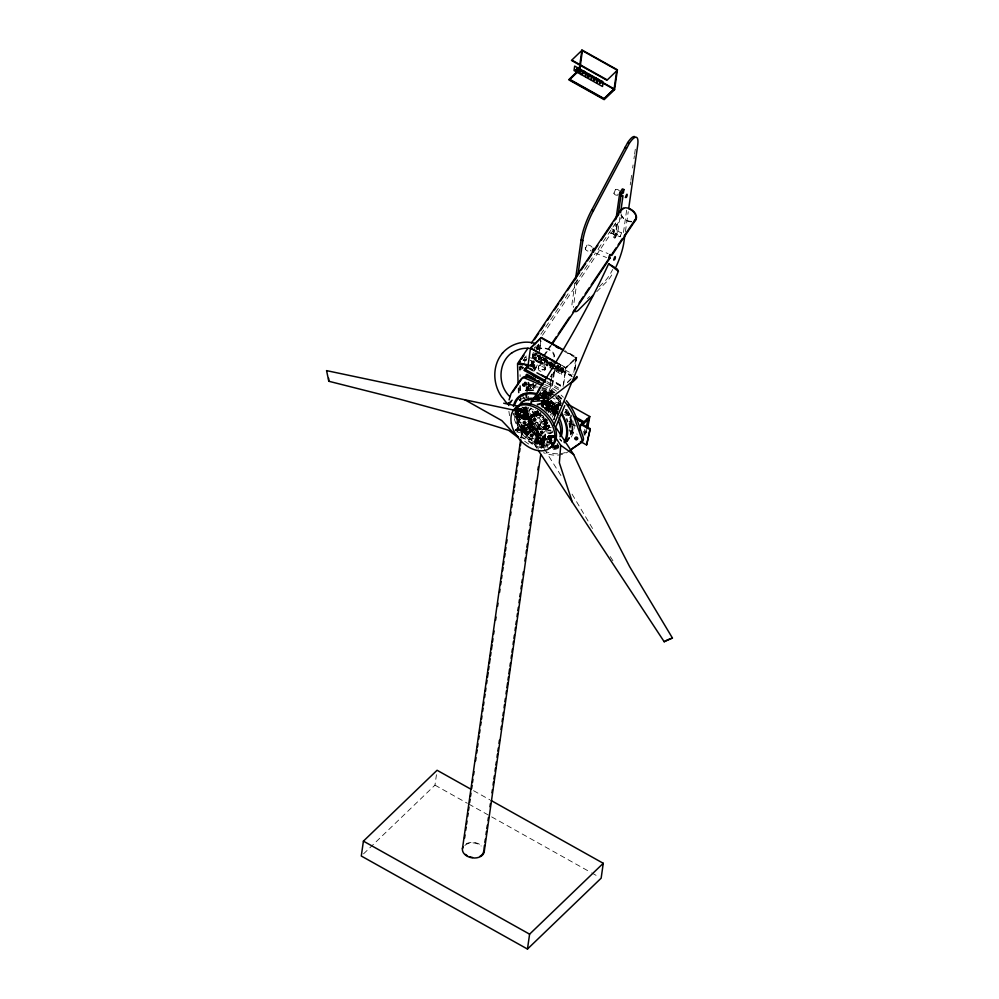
<?xml version="1.0" encoding="UTF-8"?>
<svg xmlns="http://www.w3.org/2000/svg" width="999" height="999" viewBox="0 0 999 999"><rect width="100%" height="100%" fill="white"/><g stroke="black" fill="none" stroke-linecap="round" stroke-linejoin="round"><path stroke-width="0.75" stroke-dasharray="5 3.75" d="M529.545 421.615L535.027 429.258L534.365 428.396L526.348 433.067L534.065 428.321C520.904 413.911 537.899 430.382 534.153 429.208C523.988 413.361 531.118 426.86 535.327 428.921M517.744 408.466L526.61 410.839L527.047 410.127L526.086 410.989L527.31 417.157L526.273 410.801M533.191 429.283L528.721 423.551L528.896 422.24L534.59 429.595L526.336 434.24L534.815 429.433L528.983 422.49L534.178 429.095M546.141 421.653L546.416 424.225L544.855 422.964L546.952 421.653L545.029 422.627M555.444 435.914C550.624 439.348 544.143 435.227 552.959 435.339M553.121 445.654L549.088 435.739L552.16 442.669M545.566 435.477L544.005 435.989L542.607 445.504L544.992 435.489L544.193 435.851L545.966 435.252M548.788 408.266C549.475 404.92 545.192 408.067 548.788 408.266C552.272 406.468 546.166 404.295 549.462 401.423M553.521 437.225L548.963 437.412L555.269 436.326L549.425 436.975L552.722 436.625M553.071 437.25C546.753 439.235 548.963 437.162 553.808 436.663M552.31 394.742L544.492 390.397L545.167 391.471L543.556 400.05M547.24 402.122L549.562 403.708L544.692 400.886L549.862 404.27L543.106 400.224L544.617 390.447M527.597 431.768L523.563 426.111L522.34 426.186L526.997 423.976M533.766 428.059L527.534 431.231L524.063 426.273L521.053 426.398L526.386 434.253L520.841 426.573L526.523 433.853L527.597 432.205L527.484 433.291L521.965 425.574M545.691 435.314L544.093 445.204L536.338 440.859L537.962 440.184L537.2 440.484L543.431 443.906L542.769 443.181M552.834 437.45L548.626 437.724L554.57 436.675M529.782 421.566L529.745 422.739M518.593 419.568L524.463 414.36L525.936 406.543L518.593 419.568L519.63 420.154L526.873 407.068M521.053 426.398L522.19 426.823L529.333 422.415L535.027 429.22M517.657 414.835L527.809 417.682L526.411 410.764L527.647 418.806L527.447 417.445L526.161 416.933L525.237 411.875L526.373 410.726L528.096 418.394L526.735 410.527L517.969 408.491M527.884 418.506C527.859 404.782 523.014 412.774 526.086 417.719C522.365 417.02 525.561 410.452 525.761 411.401C529.158 428.421 523.938 406.343 526.048 411.313C529.757 433.116 523.414 396.353 527.847 417.582M538.074 399.588L539.01 399.588M526.997 416.608L518.643 414.285L516.196 416.433L517.432 415.347L516.545 408.803L526.048 411.188C530.094 423.963 524.325 413.686 526.585 410.701M527.447 431.518C526.198 436.838 514.872 412.312 527.547 432.742M543.943 428.034L544.005 428.309M526.498 432.654L533.166 428.171L534.278 428.321L529.383 422.565L529.732 421.84L534.964 428.808M528.109 418.344L526.948 410.327L525.362 411.75L526.523 417.894L524.837 412.088L526.748 418.631L526.311 418.019M527.46 433.291L527.11 432.03M536.987 412.3C533.978 412.624 540.646 412.1 536.975 414.597M539.685 429.483L539.697 429.22A1.274 0.849 48.5 0 0 538.036 427.822A1.274 0.849 48.5 0 0 538.211 429.657M544.755 429.657C540.809 428.384 547.777 425.537 545.679 429.021L544.655 429.37M543.556 428.034L544.717 428.084L545.154 429.383M572.002 428.608L571.865 425.661M528.159 389.672L528.246 389.123M558.129 413.449L554.108 407.442L556.693 410.277M534.59 429.595L533.828 429.72L528.883 422.19M523.076 426.635L522.877 427.372L529.208 423.738L529.333 422.652L533.841 428.509M526.71 433.778L534.715 428.821M542.557 398.426L544.055 390.784L551.873 395.129M556.918 410.077L555.232 407.505L553.458 408.017L556.718 413.024L553.134 407.692L557.892 414.123M529.42 422.727L534.065 428.521L526.61 432.092M526.623 432.879L526.548 432.18M527.085 433.116C514.01 414.36 529.645 437.987 526.773 433.154M534.777 429.208C526.86 415.559 527.772 424.75 534.39 428.883M543.044 446.053L544.605 435.626L543.044 446.116L545.004 435.514L545.729 435.527L543.893 445.392L536.063 441.058L535.452 441.633L537.549 440.584M534.065 428.496C531.918 425.474 528.234 423.876 529.12 422.589M545.154 391.521L543.568 398.963M541.733 401.111C559.465 407.505 543.931 403.946 548.538 408.054C552.335 406.543 546.69 404.445 550.024 401.586M534.29 369.255L534.74 363.986M547.964 404.083C548.701 404.358 549.188 403.846 548.526 402.16M543.119 400.761C549.825 408.316 547.065 401.785 549.562 403.446M534.253 429.333L528.746 422.914M532.617 417.607L532.692 416.458M560.701 402.697L552.06 407.679L561.063 403.434M528.696 423.351L532.917 428.996L533.903 428.596M533.616 428.846L532.904 428.409L533.978 429.295M533.591 428.471L529.458 423.501M590.521 250.911L590.621 250.15M618.006 194.793L618.106 194.031M545.204 426.998L543.606 428.658L544.655 427.36M543.556 428.434L545.204 426.998M548.376 404.52L545.117 402.235L548.251 404.445M548.451 404.358L544.979 402.372M553.808 436.288L549.088 436.288L553.059 435.776M555.232 435.601C544.18 435.414 549.413 437.874 549.2 436.213M526.048 407.105L526.086 408.366L526.585 407.167M549.787 437.337L555.132 436.7M525.961 417.957L525.749 417.22L526.523 417.857M544.393 392.807L549.9 396.216M521.503 426.049L526.91 433.703L527.097 433.029M544.343 435.077L545.516 434.041L543.194 445.979L535.402 441.633L537.275 431.705L538.224 433.116M542.994 444.23L542.932 442.969L542.544 444.705L543.668 445.591L545.554 435.651M551.261 443.531L548.076 436.238L552.759 435.527M553.558 436.675L548.851 437.162L548.264 436.226M534.453 399.225L538.074 399.026L537.15 396.141M550.736 395.904L543.606 391.183L551.436 395.517M560.289 404.57L560.451 402.897M529.732 421.366L535.452 428.808M549.949 406.98L548.701 406.118L549.587 401.96M527.622 418.007L526.473 410.801L517.544 408.653M534.265 442.495L535.614 435.289L536.788 434.253L541.995 437.162L540.634 444.355L539.46 445.404L534.265 442.495L535.439 441.446L543.706 445.517M534.015 429.47L528.459 423.289M529.233 422.377L534.328 428.421M551.011 400.524L549.762 405.269L550.561 401.648M536.663 348.351L536.738 347.602M544.592 436.138C539.71 437.912 543.693 446.078 543.344 445.766M529.308 423.464L533.091 428.608M550.237 401.373C551.386 408.104 546.828 405.119 549.213 401.523M543.993 399.925C550.811 385.314 538.224 394.692 549.525 396.391M526.473 433.129L534.89 428.658M544.73 427.372L544.867 429.158M545.866 428.334L544.43 429.595L545.379 428.758M545.904 428.596L545.991 427.734M537.812 434.078L537.637 432.305L538.174 432.667M557.317 411.75L554.145 407.555L557.917 413.648M555.032 407.742L556.98 410.826M526.098 411.251L527.235 419.155L526.136 411.089L525.486 411.688L526.76 418.544L527.622 418.818L516.533 416.084L518.606 414.323M525.536 417.432C530.132 418.968 521.728 401.298 527.197 418.169M557.704 413.848L553.658 407.867L554.358 407.779M557.717 413.411L554.108 407.517M537.412 432.942L537.687 431.356A15.859 10.639 48.5 0 1 531.306 408.166M536.95 432.342L537 432.255M550.237 404.832L551.273 400.312M363.524 853.87L434.965 785.139L436.451 774.725M522.952 412.475L523.613 407.854M526.023 390.921L526.461 387.837M523.551 412.962L524.425 406.805M525.749 397.565L526.398 392.957L526.535 397.44M526.623 391.408L527.497 385.252M520.916 437.787L522.677 425.424M523.551 419.243L525.312 406.893M526.635 397.614L527.297 392.982M527.509 391.433L528.833 382.167M531.031 366.708L532.792 354.345M521.54 437.874L523.301 425.512M524.188 419.33L525.949 406.968M528.583 388.424L529.458 382.242M531.655 366.795L533.416 354.433A10.365 7.293 8.1 0 0 533.566 356.356M533.066 358.429L533.703 353.971L538.911 356.88L538.486 359.852M534.652 355.632L535.077 352.647M534.89 355.831L535.264 353.259L539.772 355.781L538.886 361.688M534.827 357.005L535.377 353.147L539.885 355.669L539.223 359.652L535.839 357.754M537.275 352.747L535.701 355.082L537.137 353.696M536.688 355.557L537.799 356.181M538.186 355.432L539.298 356.056M539.198 350.187L540.746 339.36M538.936 354.245L540.884 340.534M538.911 355.169L538.698 356.655L553.109 364.735M539.76 350.212L541.008 341.483M538.886 358.966L540.334 357.442L538.886 358.966L537.787 358.191M538.249 368.419L538.523 366.483M539.847 358.541L540.272 355.557L538.911 356.88M540.471 358.878L540.896 355.906L539.522 357.23L544.717 360.139L544.093 364.598M540.646 360.264L541.008 357.692M543.618 359.428C542.494 357.317 545.666 359.565 543.668 359.29M543.98 358.841L545.092 359.465L543.98 358.841L545.417 357.467M544.705 364.947L545.591 359.041L542.207 357.142M545.342 361.501L545.704 358.916L542.32 357.03M546.128 360.839L544.705 362.225M545.117 369.642A3.484 2.46 8.1 0 0 540.409 366.645A3.484 2.46 8.1 0 0 539.51 370.804A3.484 2.46 8.1 0 0 545.117 369.642L545.392 367.707M546.291 362.137L546.715 359.165M546.465 363.524L547.015 359.652M547.165 361.488L547.302 360.539M547.34 361.588L547.477 360.639M549.9 367.857L550.536 363.399L551.91 362.075L551.273 366.546M549.425 364.71L550.536 365.322M550.836 363.474L549.413 364.86M549.8 362.1L550.911 362.724L549.825 361.95M550.524 368.206L551.398 362.287M550.973 366.046L551.523 362.175M551.947 364.098L550.511 365.472M552.285 366.783L552.834 362.912M541.008 448.214L542.769 435.851M543.643 429.67L545.179 418.856M546.278 411.126L551.56 374.051M552.884 364.772L553.546 360.139M541.633 448.289L543.394 435.939M544.268 429.757L545.816 418.931M546.915 411.213L548.676 398.851M548.888 397.302L552.41 372.577M548.101 412.125L549.625 401.336M550.511 395.179L554.008 370.542A12.125 8.529 8.1 0 1 550.224 376.261M548.688 412.612L550.224 401.835M551.323 394.143L554.607 371.041M556.356 366.645L555.719 371.116L557.092 369.792L557.729 365.334M556.331 368.731L557.792 367.207L556.331 368.731L555.244 367.957M561.538 374.375L562.175 369.905L556.967 366.995L558.341 365.671L563.548 368.594L562.912 373.052L561.538 374.375L556.343 371.466L557.342 365.434L556.668 369.418M556.343 371.466L557.704 370.142L558.341 365.671M558.653 366.171L557.979 370.154L562.487 372.677L563.161 368.693L558.528 366.283M558.941 367.058L558.803 368.007L560.539 365.771L558.978 368.107L560.539 365.771M559.952 368.581C558.254 368.906 559.153 371.965 559.552 370.417M561.063 369.205L561.113 368.169L561.8 369.093L558.054 371.79L560.901 368.219M563.998 367.707L562.549 369.23L561.438 368.606L562.887 367.083L563.973 367.857L562.887 367.083M562.474 369.992L561.063 371.216L562.175 371.84M562.549 369.23L561.45 368.469M575.012 282.667L572.19 302.46A26.436 6.056 -68.4 0 0 571.878 306.73M563.586 370.617L562.15 371.99M577.172 280.294L573.913 303.147A26.436 6.056 -68.4 0 0 573.601 307.405M563.099 386.438L565.796 367.532L557.842 363.087M563.623 384.54L566.021 367.719L576.798 357.355L564.972 350.736M573.788 372.39L575.849 357.854L565.434 367.882M574.675 370.055L576.435 357.692L564.61 351.074M575.062 369.53L576.798 357.355M619.942 217.233L617.532 234.178L614.909 238.062L613.386 237.462L615.359 223.601M614.909 238.062L617.32 221.129M613.386 237.462L617.419 231.169L617.432 232.28L615.884 235.115L617.757 221.254M623.463 232.505L626.735 209.465M630.232 184.902L630.669 181.83M630.893 180.295L631.768 174.151M632.642 168.007L633.079 164.935M633.953 158.791L634.39 155.719M634.602 154.183L635.701 146.503M625.399 231.656L628.246 211.688M550.062 436.9L548.301 436.113L551.573 443.806M529.757 421.978L534.79 428.471M553.396 407.942L552.647 408.004L556.455 413.711M556.443 413.136C549.138 404.945 555.157 408.379 561.101 402.322M554.445 410.164L554.682 408.566L556.418 409.478M558.104 414.46L553.134 406.73L556.818 410.976L554.258 407.155M556.918 411.688L553.683 406.893L556.605 411.176M545.566 400.549C552.647 402.634 548.876 407.142 543.331 400.224M545.042 435.801L543.144 436.763L541.77 444.043L542.295 444.93L543.568 436.388L545.479 435.414L543.481 445.729M548.389 404.12L548.901 401.448M544.368 399.812L546.116 392.095L544.892 397.702M529.083 423.751L532.692 428.671M538.561 432.355C536.95 445.979 534.34 443.256 537.912 431.143L538.224 431.056M554.358 436.875L548.139 437.35L554.795 436.488M548.326 437.537L553.721 436.675M542.944 398.089L544.293 390.584L552.097 394.942M543.169 398.901L544.33 390.597M537.699 413.074C531.443 413.087 540.696 417.107 536.975 412.612M545.479 392.058L544.942 391.695M560.089 403.321L559.964 404.533M526.323 418.281C523.876 408.366 526.186 410.414 527.397 417.058M532.754 420.542L524.175 415.734L518.294 420.941L516.82 428.771L525.499 433.616L534.165 428.583M518.831 421.253L517.532 428.146L526.198 432.992L527.497 426.111L532.642 421.553M522.802 412.724L523.688 408.029L524.862 406.993L523.976 411.688L522.802 412.724L514.822 408.254M527.11 416.733L518.319 414.51L515.621 416.833L517.457 422.365L524.175 415.734M522.34 407.367L526.323 409.602L526.823 407.33M519.63 420.154L525.499 414.947L526.972 407.13M525.874 383.404L533.316 387.562L533.803 384.952M525.499 433.616L526.972 425.799L532.842 420.591M526.848 431.868L527.36 431.393M534.415 418.494L535.651 411.975L536.688 412.562L535.951 416.471M542.032 398.476L543.406 391.371L551.223 395.716M542.257 398.276L543.581 391.221M542.507 398.476L543.831 390.984L551.361 395.117M542.957 399.076L544.455 390.472M537.037 431.943L535.177 441.808L542.919 446.153M538.224 431.955L537.474 431.518L535.651 441.446L537.125 440.971L538.811 432.255M543.993 398.938L545.367 391.708M538.136 431.081L536.151 441.458M536.363 441.396L537.774 431.306L535.252 441.745L537.787 440.247M538.461 431.73L536.888 441.121M537.1 440.946L538.848 432.854M545.541 398.176L546.615 392.42L547.789 391.383L552.996 394.293M543.231 443.494L537.587 440.409L539.048 432.767M539.098 434.315L537.986 440.197L543.019 443.007M538.961 438.324L544.168 441.233L542.981 442.282L537.787 439.373L538.961 438.324L539.497 435.452M546.441 398.576L547.789 391.383M539.46 445.404L540.821 438.199L541.995 437.162M542.919 401.698L541.745 402.747L546.94 405.656L548.026 399.9M547.964 402.26L546.99 407.43L556.106 414.672M546.94 405.656L548.114 404.62L548.663 401.735M548.826 402.56L548.101 406.443L559.502 415.497M549.8 401.748L549.375 405.532M542.182 444.967L543.956 436.063M571.54 433.216L572.427 428.521L571.253 429.57L570.367 434.265L571.54 433.216L568.893 431.73M584.065 433.479L584.877 429.208M584.84 435.489L585.913 429.795M587.075 427.897L586.326 431.88L584.765 433.266M549.762 405.269L549.088 403.758L549.6 405.382M536.101 413.648L536.588 412.262M535.988 441.446L537.487 440.571M554.158 408.067L556.555 412.812A15.859 10.639 48.5 0 0 542.207 402.56M560.789 404.607L554.57 408.079L557.929 413.211M537.437 399.588L538.136 398.738M552.734 408.104L560.951 403.808M551.173 395.517L544.018 390.896M544.954 395.292L545.304 393.693A12.762 8.392 10.7 0 1 538.748 393.906A31.731 21.266 48.5 0 1 548.214 398.539M544.355 402.634L543.206 407.754L555.394 414.56M545.217 398.801L546.653 392.395L545.304 392.844A12.762 8.392 10.7 0 1 539.972 393.144M526.997 416.758L526.96 417.432M571.94 430.007L570.516 436.201A31.731 21.266 48.5 0 0 571.203 415.084M548.663 437.35L555.007 436.301M541.645 405.394L542.607 401.523M543.044 399.775L544.418 393.494M542.519 407.38L543.781 402.322M527.847 390.834L527.297 390.397L528.196 390.534M529.732 422.914L522.44 427.21L529.12 423.663M541.945 407.03L543.593 400.611M538.224 433.029L537.337 432.854M552.697 407.142L553.209 407.779L560.851 403.134M522.39 427.21L522.877 427.372M545.104 402.41L549.363 404.67L546.878 402.447M522.577 425.899L524.088 426.323M523.563 426.111L527.559 432.167M542.557 444.867L542.719 443.531L542.032 443.756M537.362 412.687C535.189 413.274 536.213 411.738 536.288 413.524M572.464 428.171L571.328 420.129L569.705 421.59L571.291 420.167M529.383 423.114L533.628 428.708M560.152 405.182L553.646 408.416L561.026 404.408M554.158 408.554L556.818 412.699M556.743 411.151L554.345 407.23L557.055 410.776M545.579 425.137A1.274 0.849 48.5 0 0 544.942 423.226A1.274 0.849 48.5 0 0 543.768 424.125A1.274 0.849 48.5 0 0 545.579 425.137L547.527 423.239L547.365 421.99M522.065 426.198L522.827 426.248M558.853 371.94L557.942 371.066M550.274 396.079L543.956 392.545L544.193 390.834M553.334 407.48L554.02 407.305L556.843 411.7M539.373 393.569L544.805 393.394L544.842 390.846M545.067 428.958L545.654 428.733L544.692 429.545M536.338 414.485L537.774 413.773M527.847 417.782L517.544 415.197L516.583 416.059M544.08 427.609L544.48 427.135M533.778 423.264L535.202 423.314L534.54 423.301M537.699 433.466L541.133 435.452M548.326 436.151L549.075 436.176M554.994 436.051L547.589 436.95L554.557 436.438M547.814 437.15L553.558 435.951M549.35 403.883L550.024 405.007M527.122 433.554L535.427 428.896M533.354 428.496L529.308 423.376M556.031 413.136L552.272 407.505L556.243 412.949M531.306 419.73L531.331 420.779C529.62 419.905 524.612 418.993 525.474 416.471M545.329 429.345L545.941 428.009M543.444 444.043L537.337 440.547M533.104 414.635L533.491 413.673A10.44 7.005 48.5 0 1 538.486 411.401M550.012 404.333L544.243 400.849M526.173 416.783L527.06 417.008L517.869 414.635M524.088 416.196L530.781 420.067M528.808 407.142L526.436 412.774L536.388 427.897L551.348 431.056M532.767 436.526L531.368 439.86L537.337 448.938M534.34 432.767L536.388 427.897L532.28 422.927L525.936 427.959L530.007 432.829L540.734 424.051L549.712 425.936M520.079 437.475L531.368 439.86L535.714 436.001L537.574 431.556L533.229 435.414M533.828 433.978L538.174 430.132L540.734 424.051L538.249 420.267M543.98 427.872L544.954 427.11M527.235 419.155L526.773 418.706L527.447 418.943M552.834 407.704L556.855 413.648L552.897 407.854M537.075 413.299L537.35 414.323L537.774 413.673M557.255 412.312L554.67 407.779M542.345 445.042L543.031 444.118M545.716 392.607L544.967 392.819L545.479 392.195A12.125 7.98 10.7 0 1 539.51 392.669M537.887 349.488L538.174 348.913A2.935 0.862 -77.7 0 0 538.773 346.69L538.773 344.742A3.297 0.962 -77.7 0 0 538.174 344.193M534.49 399.413L538.611 399.6M548.688 405.02L542.02 401.186M549.462 403.234L545.079 400.587M553.696 419.018L557.217 412.475M534.24 421.253L529.345 425.586L528.296 425L535.651 411.975M529.345 425.586L533.753 417.769M534.477 416.471C537.212 413.049 536.113 412.624 535.914 412.737M560.676 403.234L560.676 403.758M557.305 413.474L552.909 406.943L553.633 406.993M517.544 409.44L525.861 411.413L524.987 412.1M549.413 437.574L548.851 437.375M558.104 413.923L553.521 407.205L561.088 402.872M553.009 445.179L549.5 436.163M523.464 360.115L527.822 353.646M540.871 334.228L568.731 292.832M574.825 283.766L594.842 254.008M598.314 248.838L616.595 221.666M519.567 369.368L523.451 363.586M524.313 362.3L526.91 358.441M542.469 335.302L622.04 216.995L620.941 215.197M519.567 367.894L521.728 366.658L523.663 367.432M532.529 369.792L534.677 366.583M534.79 368.818L537.387 364.947M543.468 355.919L550.399 345.592M533.866 371.316L538.336 364.685M544.38 355.694L551.286 345.417M548.139 403.983L542.894 400.949M539.11 399.313L539.198 399.375A26.436 17.72 48.5 0 0 533.441 398.314M519.58 369.405L522.577 368.806M527.185 417.27L528.321 418.181M544.705 436.376L543.918 436.476M528.995 423.926L528.434 424.2L532.267 429.058M549.575 436.563L552.559 436.263M549.288 405.656L548.326 406.031L548.838 407.967M547.527 423.239L545.841 422.627M533.841 366.645L534.34 366.021L534.403 368.331M534.34 429.732L528.608 422.565L533.828 429.72M553.608 407.729L561.263 403.559M548.738 437.55L554.607 436.9L548.838 437.612M561.738 369.18L559.64 370.579M537.499 432.867L541.608 434.902M528.708 423.539L532.729 429.245M554.57 408.179L553.521 408.204L556.693 413.149M537 414.71L537.937 413.923M549.15 402.784L549.862 402.909L549.675 402.023M549.762 403.022L550.973 401.923L550.624 400.886M545.179 429.508L546.091 428.546M534.602 423.514L535.089 423.351M534.752 423.601L535.514 423.276L534.527 423.576M570.429 420.904L571.216 420.242M536.051 441.034L537.187 440.547L536.613 441.133M570.641 420.704L569.467 421.815L570.691 420.666L568.618 415.459L569.792 414.423L571.628 419.942L570.454 420.991M537.986 413.811L537.125 414.523L536.326 412.749M545.092 436.076L544.393 436.313M569.418 421.853L571.053 420.379M569.53 421.703L570.504 421.166M516.62 416.071L517.994 414.797M515.996 408.591L516.82 415.896L518.369 414.523L516.708 415.946L515.721 408.566M517.494 408.728L518.206 414.66C516.008 417.694 520.179 408.941 517.082 408.291M548.713 436.6L555.469 435.676M570.579 420.816L571.166 420.292L571.678 424.325M543.743 427.934L544.567 427.072M516.645 416.021L515.496 408.728M560.389 403.546L560.514 404.096M553.146 408.166L553.284 408.179A2.11 1.424 48.5 0 1 555.257 406.755A2.11 1.424 48.5 0 1 556.318 409.94L556.031 410.189A2.11 1.424 48.5 0 1 553.034 408.504A2.11 1.424 48.5 0 1 554.969 406.993A2.11 1.424 48.5 0 1 556.031 410.189M570.179 421.128C569.055 421.64 570.904 421.004 570.679 425.611M517.17 415.534L516.333 408.991M516.433 408.903C516.483 419.455 519.293 415.696 517.082 408.516M518.031 414.76L517.307 415.434L516.583 407.779M524.85 412.375L525.437 411.725L516.483 409.602M525.474 411.663L526.673 410.589M526.898 410.389L518.743 408.254M521.99 426.998L527.447 423.976M516.733 409.415L525.936 411.263L526.735 417.594M587.462 298.614L589.622 296.441M599.363 286.651L605.856 280.12A26.436 6.056 -68.4 0 0 612.674 269.505M596.753 291.683L607.579 280.794A26.436 6.056 -68.4 0 0 613.224 272.402M526.985 418.618L525.824 411.388M526.111 417.619L525.337 411.788L526.323 417.757M517.894 414.922C516.583 416.396 519.88 413.199 517.694 409.315M532.904 429.108C533.841 429.92 522.352 415.372 533.166 429.158M570.491 425.174L570.092 421.241L569.592 421.64M569.78 421.478L570.067 421.278M527.759 418.618L516.833 415.834L518.643 421.316M536.962 353.609L535.539 354.982L535.839 354.121M531.168 362.625L533.379 360.489M531.505 363.574L533.553 361.601M530.844 364.647L533.978 361.638M538.498 357.292L572.302 376.76M530.894 365.01L534.253 361.775M530.831 365.459L534.19 362.225M541.346 358.241L542.782 356.855M542.957 356.955L541.52 358.329L541.658 357.38M545.092 359.465L546.54 357.942M544.717 360.139L546.091 358.816M550.911 362.724L552.335 361.338M556.73 365.971L558.179 364.448M562.175 369.905L563.548 368.594M516.558 409.827L524.975 411.963M567.569 382.13L573.164 376.76M567.507 382.58L570.866 379.358M525.486 411.638L526.76 417.382M517.32 415.434L518.406 414.485M525.699 411.463L526.76 416.72M550.174 395.766C553.671 396.74 533.791 386.388 550.099 396.029M527.372 418.069L526.81 417.794L527.584 418.531M516.858 415.871L524.388 416.071L525.761 420.204M544.792 390.971L551.823 394.942M523.064 426.049L522.964 425.849A1.274 0.849 48.5 0 0 523.851 425.824L516.758 432.105M525.337 411.788L526.86 418.456M536.388 440.984L544.018 445.192M536.251 384.178L534.19 386.001L527.996 382.53M533.316 387.562L536.251 384.965M519.23 400.449L520.417 399.4M519.155 413.711L520.329 412.674L527.909 412.949L529.745 418.469L528.571 419.505L520.991 419.243L519.155 413.711L526.735 413.986L527.909 412.949M537.712 399.625L536.8 399.6L535.601 396.778M526.323 409.602L527.497 408.566L524.85 407.08M542.082 397.252L537.137 397.078L535.963 398.126L540.909 398.301L542.082 397.252L539.273 388.786M534.927 415.234L530.794 408.928L526.436 412.774L517.42 410.876M525.998 419.805L530.781 415.559M531.006 415.322L531.955 414.498M515.134 430.157L521.216 424.775M527.722 421.628L533.578 416.446M550.461 402.535L551.648 401.498M536.875 415.197L535.939 416.034A6.868 4.608 48.5 0 1 542.719 417.207A6.868 4.608 48.5 0 1 545.978 424.463L545.529 425.674A6.868 4.608 48.5 0 1 536.688 424.138M537.175 415.784L540.871 412.5M546.378 407.48L548.501 405.681M528.296 425L532.217 421.541M522.415 431.081L528.758 426.049L532.817 430.919L531.643 431.955L527.584 427.085L522.415 431.081L526.485 435.951L532.817 430.919M525.936 427.959L527.122 426.923L531.181 431.793L536.338 427.797M527.584 427.085L528.758 426.049M537.812 418.569L542.607 414.335M548.001 409.428A1.274 0.849 48.5 0 0 547.377 407.517A1.274 0.849 48.5 0 0 546.203 408.416A1.274 0.849 48.5 0 0 548.001 409.428L548.951 408.603A1.274 0.849 48.5 0 0 548.314 406.68A1.274 0.849 48.5 0 0 547.14 407.592A1.274 0.849 48.5 0 0 548.951 408.603M559.103 410.664L554.982 413.861L550.911 408.991L557.255 403.946L561.313 408.816M557.692 409.765L554.445 405.869L555.619 404.832L558.054 407.754M550.911 408.991L557.255 403.946M559.602 401.873L560.776 400.824L554.445 405.869M526.485 435.951L527.659 434.915L523.588 430.045M530.007 432.829L531.181 431.793M537.837 427.922L538.773 427.085M533.266 432.455L538.049 428.221M543.943 423.189L544.892 422.365M554.982 413.861L556.156 412.824L552.097 407.954M546.715 423.239L545.267 424.088M539.46 429.87L540.397 429.033A1.274 0.849 48.5 0 0 539.76 427.122A1.274 0.849 48.5 0 0 538.598 428.034A1.261 0.849 48.5 0 0 538.124 429.483M534.989 434.29L538.261 431.406A1.261 0.849 48.5 0 1 536.725 431.006A1.261 0.849 48.5 0 1 536.638 429.483A1.261 0.849 48.5 0 1 538.186 430.132M544.742 426.585L545.679 425.749M553.758 419.917L554.707 419.081M543.344 429.395L548.988 424.5A1.274 0.849 48.5 0 0 549.35 426.236L549.063 427.272A10.44 7.005 48.5 0 1 541.845 429.095L540.634 428.546M544.005 432.192L549.875 426.985M545.167 439.523L546.341 438.486L551.286 438.661L550.112 439.697L545.167 439.523L547.989 447.989M551.51 444.867L548.688 436.401L549.875 435.364L554.82 435.539M583.803 434.902L586.863 432.192L582.892 429.982M525.037 412.038L516.283 409.802M543.231 445.229C530.319 440.497 537.562 438.898 543.356 444.23M545.042 427.822L544.343 427.41M537.3 433.104L541.283 435.177M528.446 424.225L528.821 423.713L532.929 428.783M522.19 426.823L522.727 426.561M558.179 445.704L558.191 446.228M550.199 436.488L551.935 440.547M536.863 441.034L536.151 440.959M528.471 424.213L532.679 429.021M549.125 437.912L554.47 437.275M565.746 409.99C567.42 409.59 565.422 410.976 565.746 409.553M549.9 407.28L547.752 406.668M556.318 409.94A2.11 1.424 48.5 0 1 553.309 408.254L561.076 403.946M527.697 423.489L530.019 422.202M545.804 428.846L545.566 428.059M546.441 420.591L545.679 418.881L545.829 419.83M528.696 423.077L533.266 429.483M548.975 435.764L552.884 446.016M536.038 412.637L536.763 412.25M535.676 412.949L536.6 412.412M552.547 405.007L544.293 408.241A7.405 4.958 48.5 0 1 552.385 411.988A7.405 4.958 48.5 0 1 552.884 420.042M536.638 440.871L543.681 444.855M521.053 367.657L523.214 368.107M531.293 365.459L533.553 363.923L533.916 361.763L534.09 368.294M556.043 447.677L558.878 446.703M550.636 436.825L551.698 439.31M535.851 441.283L543.481 445.679M530.107 385.015L531.818 384.478A7.855 3.472 -1.6 0 0 533.166 383.766M544.28 393.082L545.079 393.082L544.005 392.557M544.243 427.497L545.504 427.784M619.667 191.184C614.772 184.977 610.302 196.353 618.131 195.13M613.923 193.469L615.459 189.523M621.59 232.817L620.054 236.763L621.59 232.817L611.351 228.771M592.182 247.302C585.876 240.172 581.168 252.173 590.646 251.248M585.327 249.138L586.863 245.205M530.207 384.902L528.171 385.352L528.483 386.788M528.708 385.527L530.556 385.202M528.321 385.689L532.33 384.727A8.629 3.821 -1.6 0 0 533.816 383.941M545.454 429.183L544.617 429.52M543.281 360.239L543.231 359.34M536.875 404.033C544.443 402.247 551.548 407.854 555.332 413.961M549.2 438.236L554.033 437.662M535.689 413.461C537.612 412.862 536.188 414.173 537.062 412.949M549.063 437.362L553.334 436.875M548.626 437.749L552.897 437.262M547.027 420.616L546.59 420.591M548.638 436.039L555.819 435.252M550.599 442.907L547.864 436.451L555.606 435.439M547.989 436.613L555.169 435.826M554.957 436.026L547.552 437M552.559 407.942L555.494 412.862M555.819 445.379L558.816 445.129M555.619 445.566L558.616 445.317M553.883 445.891L558.379 445.504M553.458 446.278L559.078 445.679M553.234 446.466L558.628 446.066M553.246 446.653L559.577 446.029M553.046 446.84L560.327 446.266M553.134 447.09L560.139 446.466M552.909 447.29L558.728 446.74L557.529 443.931M553.034 447.589L558.516 446.928M552.747 447.714L558.891 447.177M554.408 447.727L558.653 447.365M552.572 448.239L558.466 447.564M534.527 399.625L538.648 399.4M560.214 403.708L552.022 400.911M534.328 399.413L538.186 399.038M532.954 399.662L538.224 399.388M534.902 398.851L537.762 398.713M534.69 399.038L537.562 398.913M537.762 399.25L534.028 399.612L536.875 399.488M549.263 437.712L549.038 437.175M546.853 421.191L542.469 419.33L541.221 414.735A1.261 0.849 48.5 0 1 540.309 415.821A1.261 0.849 48.5 0 1 539.198 414.123A1.261 0.849 48.5 0 1 540.796 414.16M537.125 413.848L536.65 414.51M547.652 436.763L550.924 444.38M548.551 403.796L543.331 400.562M519.13 367.232L523.101 368.044M563.723 414.21L569.792 414.423M565.584 415.359L568.618 415.459M515.621 416.833L523.214 417.107L524.125 419.867M529.745 418.469L522.165 418.194L520.329 412.674M517.457 422.365L520.491 422.465M548.713 436.401L553.646 436.575M552.934 407.005L552.497 407.392M547.714 436.588L551.048 443.731M545.142 429.22L545.379 428.546M553.009 407.729L556.955 413.436M552.834 407.08L557.292 413.598M550.349 437L551.947 440.784M536.863 414.298L536.001 414.098L536.001 412.849M552.222 407.667L555.769 412.887M537.325 414.36L537.799 413.286M547.04 420.279L546.153 419.505M521.678 407.005L530.794 408.928M517.669 432.205L528.196 434.415M536.151 412.749L536.863 412.799M521.391 426.336L526.773 433.853M528.196 389.335L527.297 389.535L528.196 390.109M520.292 408.404L527.01 410.539L515.934 407.604M517.544 408.878L526.286 411.089M516.708 410.214L524.85 412.212L525.911 417.532M517.432 415.022L527.297 417.407M517.22 415.209L527.734 417.919M517.007 415.409L528.234 418.244M516.783 415.596L527.996 418.431M527.335 419.006L516.396 416.246L515.447 409.578M527.147 419.205L516.183 416.433L515.234 409.79M546.628 446.915L535.339 442.045L528.783 436.788M553.146 406.905L556.643 412.125M536.788 414.41L535.889 414.198M540.971 389.885L551.311 394.555M531.843 417.557L531.568 417.47A1.261 0.849 48.5 0 1 530.594 415.984A1.261 0.849 48.5 0 1 531.73 415.497L531.992 415.646M550.911 401.885L561.738 405.594M545.204 428.971L544.343 428.658M545.092 429.083L543.881 428.384M615.996 233.566L617.532 234.178M609.815 232.717L620.054 236.763M597.964 249.588L608.091 253.596M594.992 252.959L606.555 257.542M538.299 411.75L537.375 410.864M544.767 384.59L548.938 386.388A41.459 27.797 48.5 0 1 556.443 391.158M543.231 385.939L547.415 387.737A41.459 27.797 48.5 0 1 554.92 392.52M545.604 422.277L545.879 422.39A1.274 0.849 48.5 0 1 546.515 424.313A1.274 0.849 48.5 0 1 544.717 423.301A1.274 0.849 48.5 0 1 545.879 422.39M531.918 417.357L531.643 417.245A1.274 0.849 48.5 0 1 530.806 415.634A1.274 0.849 48.5 0 1 532.18 415.484A1.274 0.849 48.5 0 1 532.779 417.107M553.546 408.166L556.78 412.974M530.556 421.041L523.963 416.695M541.57 406.256C547.39 408.404 552.247 413.111 554.457 418.918M546.753 420.342L546.141 420.242M546.952 420.267L545.791 419.455M537.499 433.404L541.258 435.314M553.296 406.955L556.705 411.875M563.936 351.186L576.373 358.142L565.958 368.169L558.816 364.173M558.129 363.311L566.021 367.719M557.33 365.484L573.126 374.325M554.433 365.472L571.578 375.075M545.342 360.477L550.536 363.399M551.161 363.736L555.057 365.921M541.133 358.753L551.635 364.647M552.959 365.384L571.353 375.674M538.723 357.48L551.972 364.897M553.296 365.634L571.84 376.011M547.477 364.273L550.849 366.158M552.16 366.895L557.092 369.792M557.704 370.142L562.912 373.052M548.526 378.284L561.775 385.701M548.463 378.733L561.713 386.138M548.751 379.433L561.888 386.788M546.903 381.531L558.741 388.161M546.64 382.992L558.516 389.647M556.093 397.677L561.488 400.699M550.599 396.653L561.163 402.572M549.475 397.415L544.268 394.505L543.094 395.542L548.301 398.451M537.137 395.554L542.482 398.551M549.163 402.297L558.528 407.53M565.209 411.276L570.554 414.273M549 402.36L558.491 407.667M565.272 411.463L570.704 414.498M536.962 396.491L539.635 397.989M546.316 401.735L558.354 408.466M565.022 412.088L570.379 415.209M546.316 401.873L558.304 408.591M564.972 412.312L570.304 415.297M546.253 402.098L558.254 408.816M564.922 412.55L571.59 416.283M544.218 402.435L548.114 404.62M571.54 423.601L576.273 426.273M541.046 414.011L530.357 408.017L530.182 408.953L543.543 416.446M569.13 429.72L577.147 434.215M568.955 430.669L575.636 434.403M516.008 407.217L523.976 411.688M524.463 414.36L525.499 414.947M523.988 416.683L525.137 417.32M518.294 420.941L521.303 422.639M535.614 435.289L540.821 438.199M473.563 790.684L489.772 799.762M434.965 785.139L467.395 803.296M468.743 804.058L590.334 872.127M591.695 872.889L598.451 876.672M544.555 429.183L543.856 428.696M544.03 400.949L550.249 404.782M542.569 400.399L550.012 404.882L545.104 401.848M549.787 405.07L542.357 400.587L549.912 405.07M541.92 400.974L549.363 405.457M541.695 401.173L549.138 405.644M544.954 401.935L549.562 404.707M544.455 402.422L549.438 405.432M543.181 401.823L549.063 405.382M541.52 401.298L548.863 405.744M542.894 400.412L549.512 404.445M542.669 400.599L549.275 404.62M542.682 400.811L548.888 404.607M542.232 400.986L548.888 405.045M545.641 401.785L549.15 404.008M545.417 401.985L549.025 404.096L545.516 401.823M542.869 400.749L548.688 404.32M544.755 400.824L549.45 403.708M546.803 402.297L549.05 403.696M543.131 400.686L548.788 404.283M542.494 401.061L548.239 404.607M545.342 400.736L549.025 403.059M543.768 400.174L548.938 403.396M543.556 400.362L548.663 403.671M545.729 402.285L548.164 403.808M536.95 413.998L536.201 413.536M536.763 414.148L536.076 413.648M543.481 391.371L544.268 392.132M544.48 429.32L543.731 428.808M549.487 362.537L550.099 362.075M538.249 355.319L537.737 355.919M537.662 410.864L537.824 410.976A1.274 0.849 48.5 0 1 538.236 411.488M521.203 436.388L531.156 443.344A41.459 27.797 48.5 0 0 538.573 448.364M524.65 441.221L529.632 444.692M538.598 427.347L537.437 426.511A10.44 7.005 48.5 0 1 534.065 422.302M530.993 366.346L532.692 366.645L533.591 365.409L533.891 362.038M521.728 366.658L520.591 365.809L520.641 367.282M544.855 427.584L545.154 428.072M552.734 407.217L557.892 414.672M555.756 397.789L560.002 401.523M522.764 396.64L525.012 398.663M522.777 396.765L524.975 398.776M518.344 398.876L520.417 400.749M537.087 412.887L537.487 413.686M533.528 388.311L530.119 384.49L528.134 384.877L528.259 388.386M531.505 388.661L528.159 384.915L530.144 384.528L530.269 388.898M545.566 427.335L545.978 428.096M527.847 435.714C521.503 429.095 516.371 420.666 515.609 411.376M556.081 404.995L558.516 407.917M525.761 395.404L527.534 397.54M559.877 438.736L561.663 440.871M559.715 439.248L561.5 441.383M531.106 423.963L535.164 428.833M528.483 423.539L532.979 429.283M529.532 422.165L534.627 428.708M529.557 421.491L535.202 428.821M529.345 421.678L534.989 429.021M528.908 422.065L534.552 429.408M528.696 422.252L534.34 429.595M528.471 422.452L534.115 429.782M524.85 412.112L525.899 417.794M548.538 435.939L551.798 443.606M523.139 426.148L527.422 432.08M553.384 406.78L556.855 411.925M552.734 407.355L557.067 413.798M552.509 407.555L555.981 412.699M554.52 407.292L556.967 410.964M554.095 407.667L557.342 412.575M553.871 407.867L557.929 413.986M553.658 408.054L556.905 412.962M553.883 407.692L557.155 412.649M535.714 436.001L543.468 447.802M544.33 449.088L561.688 476.748M610.227 556.543L613.573 561.763M545.666 427.634L545.754 428.296M572.077 494.155L593.631 530.307M535.776 413.948L535.751 413.274M565.983 409.428L569.255 415.509L571.053 421.466M538.174 432.43L537.899 431.193M537.962 395.454L539.785 399.712M537.549 395.404L539.635 400.075M537.774 396.403L538.861 398.963M537.012 395.329L539.085 399.875M536.975 395.766L538.873 400.087M536.788 395.504L538.648 400.262M557.367 443.868L558.616 446.903M536.75 395.941L538.399 400.224M556.992 443.943L558.129 446.603M536.7 396.378L538.124 399.887M536.5 396.453L537.924 400.112M536.338 396.94L537.662 400.012M536.026 396.391L537.699 400.287M535.814 396.566L537.25 399.962M549.75 436.138L552.222 442.17M538.099 389.835L540.909 398.301M549.875 435.364L552.684 443.831M535.976 397.19L536.925 400.012M550.112 439.697L552.459 446.753M546.341 438.486L548.688 445.542M526.735 413.986L528.571 419.505M537.474 431.63L537.25 431.78M526.972 417.182L525.861 411.151L527.21 418.806M526.535 417.57L525.486 411.513L526.76 418.793M526.735 410.339L528.084 418.044M526.523 410.527L527.872 418.231M526.086 410.914L527.435 418.618M525.649 411.301L526.997 419.006M508.903 411.338L509.552 415.709M528.384 383.366L528.221 382.267L528.409 388.723M517.907 409.14L518.643 414.285M539.959 429.582L539.947 429.358A1.261 0.849 48.5 0 0 538.461 428.034A1.274 0.849 48.5 0 0 540.397 429.033M534.777 365.072L534.977 372.265M533.204 362.987L533.379 369.056M533.728 384.165L533.928 388.773M532.579 362.987L532.704 367.532M533.129 382.692L533.216 388.923M528.621 396.303L528.746 400.849M526.186 385.139L526.361 391.296M519.83 365.921L520.129 376.536M520.379 385.639L520.591 393.219M520.629 394.742L520.766 399.288M519.742 385.639L519.955 393.219M518.981 387.762L519.155 393.956M518.219 387.999L518.381 394.056M536.838 347.739A2.935 0.862 -77.7 0 1 537.437 345.517M545.129 366.87A3.484 2.46 8.1 0 1 541.67 369.992A3.484 2.46 8.1 0 1 538.848 366.146A3.484 2.46 8.1 0 1 544.692 366.283M545.404 367.07A3.484 2.46 8.1 0 1 542.332 369.58A3.484 2.46 8.1 0 1 538.498 367.12A3.484 2.46 8.1 0 1 541.57 364.61M542.482 364.697A3.484 2.46 8.1 0 1 544.118 365.322M538.136 344.405A3.259 1.111 -60.8 0 1 536.426 348.476M534.428 348.464A3.259 1.111 -60.8 0 1 534.852 347.078M538.324 344.118A3.259 1.111 -60.8 0 1 536.938 348.763M535.102 348.089A3.259 1.111 -60.8 0 1 535.364 347.365M535.726 346.603A3.259 1.111 -60.8 0 1 536.163 345.879M631.43 221.353A8.292 5.582 33.9 0 1 620.928 213.461M631.655 221.853A8.929 6.006 33.9 0 1 622.04 216.995M524.537 357.367A7.855 3.472 -1.6 0 1 526.573 357.267M530.419 357.754A7.855 3.472 -1.6 0 1 531.967 358.316M521.203 401.086A7.855 3.472 -1.6 0 1 519.418 399.5M551.236 427.422A13.749 9.216 48.5 0 1 535.576 409.478M539.984 403.896A13.749 9.216 48.5 0 1 556.006 412.337M547.464 419.892A5.282 3.546 48.5 0 1 546.316 419.443M544.218 417.757A5.282 3.546 48.5 0 1 542.832 415.459M550.412 414.248A5.282 3.546 48.5 0 1 550.973 415.447M549.462 426.036A13.749 9.216 48.5 0 1 536.675 411.388M537.474 406.019A13.749 9.216 48.5 0 1 541.096 402.909M543.681 402.497A13.749 9.216 48.5 0 1 557.117 411.351M556.805 412.112A4.233 2.835 48.5 0 1 551.548 408.891A4.233 2.835 48.5 0 1 553.633 404.895A4.233 2.835 48.5 0 1 558.166 409.515M548.351 445.604A26.436 17.72 48.5 0 1 516.87 412.387M541.558 402.572A26.436 17.72 48.5 0 1 555.456 415.297M549.887 444.243A26.436 17.72 48.5 0 1 533.079 438.536M527.959 434.003A26.436 17.72 48.5 0 1 518.806 408.429M544.23 401.848A26.436 17.72 48.5 0 1 556.206 412.812M531.73 415.497A1.261 0.849 48.5 0 1 532.692 416.97M549.35 425.249A1.261 0.849 48.5 0 0 547.976 425.849A1.261 0.849 48.5 0 0 549.7 427.122A1.274 0.849 48.5 0 1 548.339 426.998A1.274 0.849 48.5 0 1 547.989 425.387A1.274 0.849 48.5 0 1 549.525 425.786M538.199 412.712A1.274 0.849 48.5 0 1 536.426 410.926M550.998 443.406A31.731 21.266 48.5 0 1 532.18 432.654M531.218 431.68A31.731 21.266 48.5 0 1 526.823 426.336M522.265 418.144A31.731 21.266 48.5 0 1 519.692 408.141M520.129 400.986A31.731 21.266 48.5 0 1 521.041 398.114M542.307 389.535A31.731 21.266 48.5 0 1 553.496 394.755M554.582 395.529A31.731 21.266 48.5 0 1 560.739 400.949M567.332 409.715A31.731 21.266 48.5 0 1 570.916 434.503M551.935 442.569A31.731 21.266 48.5 0 1 526.997 424.375M524.3 419.692A31.731 21.266 48.5 0 1 521.016 410.114M527.172 390.721A31.731 21.266 48.5 0 1 535.364 387.912M541.895 388.386A31.731 21.266 48.5 0 1 553.321 393.194M556.593 395.504A31.731 21.266 48.5 0 1 561.675 400.112M550.836 430.119A15.859 10.639 48.5 0 1 544.055 428.209L540.746 425.986A15.859 10.639 48.5 0 1 537.787 423.101M533.716 416.171A15.859 10.639 48.5 0 1 532.929 409.29M538.149 411.838A1.274 0.849 48.5 0 1 537.337 410.864M547.964 422.29A6.868 4.608 48.5 0 1 540.347 413.161M545.966 420.567A6.868 4.608 48.5 0 1 541.558 415.284M546.378 409.752A6.868 4.608 48.5 0 1 552.609 417.207M552.11 443.481A32.78 21.978 48.5 0 1 527.135 425.836M523.538 419.842A32.78 21.978 48.5 0 1 520.154 409.94M525.362 390.771A32.78 21.978 48.5 0 1 540.347 387.225M541.733 387.475A32.78 21.978 48.5 0 1 555.806 394.006M558.016 395.716A32.78 21.978 48.5 0 1 562.175 399.6M574.075 423.913A32.78 21.978 48.5 0 1 570.454 438.111M558.591 446.615A31.731 21.266 48.5 0 1 554.37 447.852M545.292 447.34A31.731 21.266 48.5 0 1 528.983 438.249M527.984 437.312A31.731 21.266 48.5 0 1 514.897 409.94M551.485 400.911A31.731 21.266 48.5 0 1 558.329 407.692M558.916 446.815A31.731 21.266 48.5 0 1 553.434 448.688M544.355 448.176A31.731 21.266 48.5 0 1 513.961 410.764M537.699 394.817A31.731 21.266 48.5 0 1 547.277 399.375M550.536 401.748A31.731 21.266 48.5 0 1 558.254 409.602M553.146 430.744A15.859 10.639 48.5 0 1 545.591 434.265M536.613 421.84A6.868 4.608 48.5 0 0 546.478 424.837L546.915 423.626A6.868 4.608 48.5 0 0 545.941 419.105M536.088 416.108A6.868 4.608 48.5 0 1 542.232 415.384M533.129 416.571A1.274 0.849 48.5 0 1 531.743 415.334A1.274 0.849 48.5 0 1 532.567 414.385A1.274 0.849 48.5 0 1 533.816 415.784M558.229 448.314A32.78 21.978 48.5 0 1 551.323 449.837M540.222 447.689A32.78 21.978 48.5 0 1 513.211 413.236M537.612 393.931A32.78 21.978 48.5 0 1 547.514 398.638M550.886 401.099A32.78 21.978 48.5 0 1 557.954 408.104M554.433 368.681A12.75 8.966 8.1 0 1 550.199 376.873M529.994 365.572A12.75 8.966 8.1 0 1 533.716 361.988M542.957 360.514A12.75 8.966 8.1 0 1 551.61 364.26M545.866 419.318A12.125 8.529 8.1 0 1 535.239 422.627M532.13 422.04A12.125 8.529 8.1 0 1 527.335 407.255M544.38 408.841A12.125 8.529 8.1 0 1 546.228 410.776M530.407 366.146A12.125 8.529 8.1 0 1 533.691 362.6M548.301 362.6A12.125 8.529 8.1 0 1 550.736 364.185M546.066 419.942A12.75 8.966 8.1 0 1 537.912 423.114M531.368 422.277A12.75 8.966 8.1 0 1 528.409 421.004M525.949 419.255A12.75 8.966 8.1 0 1 525.149 408.229M545.254 408.916A12.75 8.966 8.1 0 1 547.065 411.014M520.167 400.799A7.068 3.134 -1.6 0 1 520.529 399.987M521.353 399.238A7.068 3.134 -1.6 0 1 524.1 398.114M530.094 360.252A7.068 3.134 -1.6 0 1 530.806 365.184M523.039 360.202A7.068 3.134 -1.6 0 1 526.635 359.802M530.993 360.951A6.431 2.847 -1.6 0 1 530.394 364.985M523.326 360.439A6.431 2.847 -1.6 0 1 526.585 360.09M515.846 430.07A1.274 0.849 48.5 0 1 516.808 430.881M516.096 430.931A1.274 0.849 48.5 0 1 516.158 429.333A1.274 0.849 48.5 0 1 517.769 430.444A1.274 0.849 48.5 0 1 516.87 431.468M570.179 450.249A41.459 27.797 48.5 0 1 543.468 452.722M558.441 395.404A41.459 27.797 48.5 0 1 561.8 398.613M552.584 432.542A16.708 11.201 48.5 0 1 543.918 432.917M537.974 429.745A16.708 11.201 48.5 0 1 530.906 407.48M537.125 404.533A16.708 11.201 48.5 0 1 554.969 417.245M565.334 452.535A41.459 27.797 48.5 0 1 558.903 453.771M557.542 453.808A41.459 27.797 48.5 0 1 546.278 451.835M561.113 395.092A41.459 27.797 48.5 0 1 563.324 397.265M551.211 432.142A16.708 11.201 48.5 0 1 544.243 431.131M540.646 429.208A16.708 11.201 48.5 0 1 534.465 423.214M531.743 418.281A16.708 11.201 48.5 0 1 531.006 408.803M540.946 403.296A16.708 11.201 48.5 0 1 555.869 414.647M583.241 431.518A1.274 0.849 48.5 0 1 584.028 433.266M464.835 845.441A10.365 7.293 8.1 0 1 481.168 846.003M466.221 843.78A11.001 7.742 8.1 0 1 481.655 845.741M532.942 356.393A11.001 7.742 8.1 0 1 533.391 352.41M536.6 349.325A11.001 7.742 8.1 0 1 549.9 349.775A11.001 7.742 8.1 0 1 554.008 359.066M537 349.687A10.365 7.293 8.1 0 1 548.389 349.55A10.365 7.293 8.1 0 1 553.983 357.043M527.122 389.56L527.185 390.297L527.122 389.56M612.512 233.154C614.572 234.066 614.26 226.373 612.512 233.154M560.014 369.093L560.938 369.942L560.014 369.093M549.575 405.269L544.617 402.272L549.675 405.257M546.441 427.21A1.261 0.849 48.5 0 0 548.164 428.471A1.261 0.849 48.5 0 0 547.827 426.598A1.261 0.849 48.5 0 0 546.441 427.21M529.095 417.619A1.261 0.849 48.5 0 0 530.806 418.868A1.261 0.849 48.5 0 0 530.469 417.008A1.261 0.849 48.5 0 0 529.095 417.619M517.307 429.021A1.274 0.849 48.5 0 0 519.118 430.032A1.274 0.849 48.5 0 0 518.481 428.109A1.274 0.849 48.5 0 0 517.307 429.021"/><path stroke-width="1.5" d="M508.691 405.507L508.691 402.609M623.026 193.144C622.702 190.772 620.067 197.665 621.94 195.929M555.619 437.537L560.726 445.317L559.353 462.799L572.327 502.11M510.988 401.848C507.467 407.355 504.67 399.288 501.823 396.99C492.557 384.19 492.12 365.272 502.597 353.047M470.854 789.173L437.087 770.266L363.411 841.133L361.288 856.018L527.472 949.05L601.148 878.183L603.271 863.298L491.121 800.511M545.329 382.255L524.313 370.492L524.525 369.006L528.946 364.747M563.661 350L541.321 337.487L530.544 347.864L527.722 367.657L532.979 370.604M462.425 848.813L520.691 439.335M464.585 838.074L465.022 834.989M465.684 830.344L466.121 827.259M466.57 824.163L467.008 821.078M467.669 816.445L468.106 813.348M468.543 810.264L468.981 807.167M469.642 802.534L470.079 799.45M470.529 796.353L470.966 793.268M471.628 788.623L472.065 785.539M472.502 782.442L472.939 779.357M473.601 774.725L474.038 771.628M475.586 760.813L476.024 757.729M476.685 753.084L477.122 749.999M477.559 746.902L477.997 743.818M478.658 739.185L479.095 736.088M479.545 733.004L479.982 729.907M480.644 725.274L481.081 722.19M481.518 719.093L481.955 716.008M482.617 711.363L483.054 708.279M483.504 705.194L483.941 702.097M484.602 697.464L485.039 694.367M485.477 691.283L485.914 688.186M486.575 683.553L487.012 680.469M487.462 677.372L488.124 672.739M488.561 669.655L488.998 666.558M489.435 663.473L490.097 658.828M490.534 655.744L490.971 652.647M491.421 649.562L492.082 644.929M492.519 641.833L492.957 638.748M493.618 634.115L494.055 631.018M495.591 620.204L496.041 617.107M497.577 606.293L498.014 603.209M499.55 592.395L499.987 589.298M500.649 584.665L501.098 581.568M501.535 578.483L501.973 575.387M502.634 570.754L503.071 567.669M503.508 564.572L503.946 561.488M504.607 556.855L505.057 553.758M505.494 550.674L505.931 547.577M506.593 542.944L507.03 539.847M508.566 529.033L509.015 525.949M510.551 515.134L510.988 512.037M511.65 507.405L512.087 504.308M512.524 501.223L512.974 498.139M513.623 493.494L514.073 490.409M514.51 487.312L514.947 484.228M515.609 479.595L516.046 476.498M516.483 473.414L516.933 470.317M517.582 465.684L518.031 462.599M518.469 459.503L518.906 456.418M519.567 451.773L520.004 448.688M520.442 445.591L520.891 442.507M579.12 69.743L581.93 49.95L617.407 69.805L614.597 89.61L604.17 99.638L568.693 79.77L579.12 69.743L614.597 89.61M582.392 50.687L579.245 73.464L574.038 70.542L574.675 66.084L579.882 68.993M484.053 848.413L484.49 845.329M484.927 842.232L485.364 839.148M486.026 834.515L486.463 831.418M486.9 828.333L487.35 825.236M488.012 820.604L488.449 817.519M489.985 806.692L490.422 803.608M491.97 792.794L492.407 789.697M493.069 785.064L493.506 781.98M493.943 778.883L494.38 775.798M495.042 771.153L495.479 768.069M495.929 764.972L496.366 761.887M497.027 757.254L497.465 754.158M497.902 751.073L498.339 747.976M499.001 743.343L499.438 740.259M500.986 729.445L501.423 726.348M502.085 721.715L502.522 718.618M502.959 715.534L503.396 712.437M504.058 707.804L504.495 704.72M504.945 701.623L505.382 698.538M506.043 693.905L506.481 690.809M506.918 687.724L507.579 683.079M508.016 679.994L508.454 676.897M508.903 673.813L509.552 669.18M510.002 666.083L510.439 662.999M511.101 658.366L511.538 655.269M511.975 652.185L512.412 649.088M513.074 644.455L513.511 641.358M513.961 638.274L514.398 635.177M515.059 630.544L515.496 627.459M515.934 624.363L516.371 621.278M517.032 616.645L517.47 613.548M517.919 610.464L518.356 607.367M519.018 602.734L519.455 599.637M519.892 596.553L520.329 593.456M520.991 588.823L521.428 585.739M521.878 582.642L522.315 579.557M522.976 574.924L523.414 571.828M524.95 561.013L525.387 557.917M526.048 553.284L526.485 550.199M526.935 547.102L527.372 544.018M528.034 539.385L528.471 536.288M528.908 533.204L529.345 530.107M530.007 525.474L530.444 522.377M530.894 519.293L531.331 516.208M531.992 511.563L532.43 508.479M532.867 505.382L533.304 502.297M533.966 497.664L534.403 494.567M535.951 483.753L536.388 480.669M537.924 469.842L538.361 466.758M484.24 851.585L540.759 454.47M575.449 279.62L581.081 240.022A26.436 6.056 -68.4 0 1 591.733 210.027L627.647 142.595A26.436 6.056 -68.4 0 1 634.59 136.576M578.034 274.213L582.804 240.697A26.436 6.056 -68.4 0 1 593.456 210.702L629.37 143.282A26.436 6.056 -68.4 0 1 637.637 145.654L628.683 208.616M616.833 69.967L614.073 89.311L604.008 99.001L569.567 79.72L579.632 70.042M616.008 218.981L619.742 192.807L622.352 188.911L623.888 189.523L623.451 192.595M618.194 214.972L621.266 193.419L623.888 189.523M620.604 212.612L623.014 195.679M624.962 234.728L623.875 242.395A26.436 6.056 -68.4 0 1 616.121 266.621M527.472 949.05L529.595 934.165L603.271 863.298M525.624 377.485L526.823 374.263L535.489 379.108L534.777 379.732L526.111 374.887M530.606 377.035L531.843 377.909M538.011 380.731L539.36 381.418L539.185 382.355L537.887 381.63M579.807 430.144L580.869 424.463L589.797 416.546L568.231 404.47M586.45 426.948L587.787 419.842L586.75 419.255M587.075 427.897L588.923 418.119L586.575 420.192M587.599 428.284L589.797 416.546M580.407 441.496L586.6 444.955L590.247 428.683L582.617 424.413L587.787 419.842M590.247 428.683L586.6 444.955M577.459 70.155L577.072 69.356M589.385 74.65L588.186 76.399L589.56 74.55M536.475 358.042L535.889 357.142M595.104 249.088L593.356 251.686A2.123 0.674 -73.9 0 0 593.493 252.322M608.853 258.167L608.953 257.854A2.123 0.674 -73.9 0 1 609.552 255.344M509.09 399.9L511.038 393.656L520.804 379.433A6.344 4.258 48.5 0 1 525.112 378.171L541.845 385.339M578.721 68.894L576.898 70.217L578.708 68.644M583.503 71.528C581.93 73.514 582.155 74.051 582.954 72.652M584.54 72.153L582.979 73.564L583.091 72.79M594.929 79.745L594.255 79.021M601.985 81.918L600.162 83.242L601.922 81.531M617.657 215.572L618.369 213.823M529.994 404.32C558.453 358.853 586.151 312.675 608.653 263.798L616.296 268.331A5.769 4.071 22.8 0 1 618.381 271.316L553.708 425.424M537.599 392.694L539.872 387.287M564.772 405.557L555.694 427.197L573.688 454.557L591.246 492.47L629.62 566.608L672.427 638.011L664.198 641.745L538.199 450.237M593.394 250.599C595.766 244.718 590.534 252.185 592.919 251.448M508.116 403.983L512.15 400.187M518.344 363.586L519.055 363.736M519.617 362.075L519.542 362.187A7.068 3.134 -1.6 0 1 520.292 361.326M527.959 348.164L517.544 363.636L518.081 383.454M531.431 343.007L620.779 210.152A8.929 6.006 33.9 0 1 632.305 210.24A8.929 6.006 33.9 0 1 634.939 220.729M523.988 355.207L521.378 359.078L522.265 357.892M534.415 339.697L538.761 333.229M540.509 330.644L544.855 324.176M547.464 320.304L550.936 315.135M554.42 309.965L558.766 303.496M560.501 300.911L564.847 294.455M567.457 290.572L579.632 272.477M581.368 269.892L585.714 263.436M587.449 260.851L591.795 254.383M594.405 250.512L597.889 245.342M601.361 240.172L612.662 223.364M614.397 220.779L618.743 214.323M527.597 364.772L519.03 362.999M552.135 343.019L556.48 336.563M558.216 333.991L569.492 317.22M572.964 312.063L576.435 306.905M579.033 303.034L583.366 296.578M585.102 294.006L589.447 287.55M591.183 284.977L609.402 257.892M612 254.021L616.346 247.565M618.069 244.992L622.414 238.536M624.15 235.964L635.426 219.193A8.292 5.582 33.9 0 1 634.477 220.304M552.16 344.131L610.039 258.067M611.775 255.494L635.963 219.53M512.562 392.307L522.34 378.084A6.344 4.258 48.5 0 1 526.635 376.823L543.369 383.991M566.87 441.233L568.993 438.124M567.082 441.034L569.218 437.937M609.927 258.167L609.527 258.079A2.123 0.674 -73.9 0 1 610.239 255.369A2.123 0.674 -73.9 0 1 611.238 255.107M541.308 360.527L541.982 360.539M547.127 363.786L547.914 363.911M588.111 75.887L589.11 76.486M593.506 294.942L579.445 309.091A26.436 6.056 -68.4 0 1 574.05 310.277M577.822 68.069L576.435 69.493L576.848 70.18M576.523 69.83L578.184 68.082M576.61 69.967L578.271 68.119M576.66 70.03L578.508 68.307L576.76 70.13M583.054 73.551C588.086 66.234 575.362 80.469 584.14 71.404M582.667 73.439L584.465 71.753M582.804 73.514L584.515 71.853M588.036 76.099C590.421 79.108 584.565 74.838 589.772 74.575M588.536 76.736L590.084 74.763M588.361 76.598L590.147 74.813L588.486 76.698M590.359 75.225L588.985 76.773M593.893 79.333L595.504 77.81M594.118 79.808L595.854 77.984L594.343 79.982M594.305 79.957L595.978 78.097M596.153 78.409L593.743 80.12L595.766 77.922M594.617 80.07L596.178 78.546M601.585 81.181L600.124 83.217M600.262 83.279L601.972 81.668M524.313 370.492L529.445 365.559M573.751 379.732L577.072 376.536L576.86 378.022L572.439 382.28M502.385 353.246C510.364 343.918 523.763 339.772 535.514 343.544M511.85 352.809C498.264 362.362 497.29 384.802 509.84 396.64M522.652 394.817L523.826 393.781M539.335 381.443L535.289 380.07M587.624 425L588.336 424.375M572.027 381.793L547.976 400.274L531.181 401.498M571.715 448.901L582.255 441.683A6.344 4.258 48.5 0 0 583.141 436.988L576.261 417.57A41.459 27.797 48.5 0 0 566.421 400.711M570.179 450.249L580.731 443.032A6.344 4.258 48.5 0 0 581.618 438.336L574.737 418.918A41.459 27.797 48.5 0 0 564.897 402.06M511.625 353.022C517.232 349.425 522.752 347.764 528.983 348.351M552.959 368.768L552.022 367.994L552.959 368.181M672.427 638.011L667.482 639.897A5.769 0.899 -33.3 0 0 664.198 641.745M601.161 81.069C598.364 83.304 600.324 84.041 600.274 82.343M529.27 390.484L533.391 390.134M521.253 364.023L522.177 364.011L520.292 363.624M503.708 403.221L518.693 406.381M464.81 399.787L501.823 420.604L517.245 436.875L508.641 430.294L471.69 418.843L399.026 399.026L328.783 381.256L326.573 370.629L514.41 410.239M520.167 363.836L519.005 364.21L524.375 364.498L527.784 366.296M525.699 422.664L525.973 422.764A1.261 0.849 48.5 0 1 524.725 421.191M627.647 142.595L629.37 143.282M624.737 147.427L626.46 148.114M619.742 192.807L621.266 193.419M591.733 210.027L593.456 210.702M581.081 240.022L582.804 240.697M594.38 79.058L594.904 79.62M572.327 60.365L606.768 79.645M563.299 350.337L540.958 337.837L530.481 348.314L557.479 363.436M555.993 346.728L558.641 348.214M530.544 347.864L556.818 362.575M529.92 368.344L532.567 369.83M541.845 375.025L547.14 377.984M536.925 372.802L547.427 378.696M524.525 369.006L545.579 380.794M574.575 416.508L583.928 421.753L583.753 422.689L575.686 418.057M575.636 418.281L582.292 422.015M575.586 418.519L583.578 422.989M580.869 424.463L589.547 429.308M363.411 841.133L529.595 934.165M543.056 432.267L542.782 432.105A1.261 0.849 48.5 0 1 542.095 431.056M524.325 422.04L524.587 422.202A1.261 0.849 48.5 0 1 524.937 424.076A1.261 0.849 48.5 0 1 523.214 422.814A1.261 0.849 48.5 0 1 524.587 422.202M515.934 435.127L518.431 436.863M560.726 445.317L573.688 454.557M608.653 263.798L618.381 271.316M566.733 418.931L567.644 421.69M569.617 423.314L570.029 426.211M569.393 423.501L570.017 427.834M534.827 418.406L534.815 418.131A1.261 0.849 48.5 0 0 536.063 419.705M533.291 419.48L533.304 419.755A1.261 0.849 48.5 0 0 535.027 421.016A1.261 0.849 48.5 0 0 534.677 419.143A1.261 0.849 48.5 0 0 533.304 419.755M328.646 378.234L328.783 381.256M621.353 210.439A8.292 5.582 33.9 0 1 623.676 208.591M629.22 208.978A8.292 5.582 33.9 0 1 635.302 214.473M635.851 216.171A8.292 5.582 33.9 0 1 635.901 217.782M609.777 254.957A2.123 0.674 -73.9 0 1 610.414 254.495M519.567 406.044A26.436 17.72 48.5 0 1 533.441 398.314M559.028 417.445A26.436 17.72 48.5 0 1 561.088 436.501M518.044 407.405A26.436 17.72 48.5 0 1 533.291 399.812M558.603 421.191A26.436 17.72 48.5 0 1 559.989 436.7M514.21 410.164A26.436 17.72 48.5 0 1 547.415 414.373A26.436 17.72 48.5 0 1 548.813 448.301M532.966 435.327A1.261 0.849 48.5 0 1 532.005 434.115M326.573 370.629A5.769 3.172 -78.1 0 1 327.222 371.178M514.885 404.52A31.731 21.266 48.5 0 1 536.326 394.443M561.338 414.123A31.731 21.266 48.5 0 1 563.948 442.058M513.436 406.418A32.78 21.978 48.5 0 1 537.612 393.931M561.301 412.687A32.78 21.978 48.5 0 1 564.735 442.744M537.724 377.622A12.75 8.966 8.1 0 1 532.305 374.6M575.998 438.686A1.274 0.849 48.5 0 1 576.136 437.062A1.274 0.849 48.5 0 1 577.709 438.386A1.274 0.849 48.5 0 1 576.498 439.098M484.09 849.55A11.001 7.742 8.1 0 1 472.465 857.891A11.001 7.742 8.1 0 1 463.012 846.865M483.603 851.51A10.365 7.293 8.1 0 1 480.019 856.243M472.515 857.442A10.365 7.293 8.1 0 1 469.88 856.855M467.482 855.818A10.365 7.293 8.1 0 1 465.484 854.395M542.844 363.424A11.001 7.742 8.1 0 1 533.816 358.379M542.882 362.987A10.365 7.293 8.1 0 1 534.39 358.229M613.686 259.728C615.609 261.338 616.246 251.848 613.686 259.728M625.449 197.39C627.372 199.013 628.009 189.51 625.449 197.39M580.494 69.343L579.857 73.801L585.064 76.711L585.701 72.253L580.494 69.343M586.313 72.59L585.676 77.06L590.884 79.97L591.508 75.512L586.313 72.59M592.132 75.849L591.495 80.32L596.69 83.229L597.327 78.759L592.132 75.849M597.951 79.108L597.315 83.579L602.509 86.488L603.146 82.018L597.951 79.108M576.111 69.718L577.022 70.592L576.111 69.718M534.602 358.117L535.514 358.991L534.677 358.042M540.422 361.376L541.333 362.25L540.422 361.376M546.241 364.635L547.14 365.509L546.241 364.635M581.868 50.4L571.453 60.427L606.93 80.282L617.345 70.255L581.868 50.4M579.695 69.593L569.63 79.271L604.07 98.551L614.135 88.874L579.695 69.593M601.723 81.281L599.887 82.992L601.773 81.331M511.326 423.276A26.436 17.72 48.5 0 0 547.277 449.65A26.436 17.72 48.5 0 0 540.172 410.564A26.436 17.72 48.5 0 0 511.326 423.276M540.571 432.405A1.261 0.849 48.5 0 0 542.295 433.678A1.261 0.849 48.5 0 0 541.957 431.805A1.261 0.849 48.5 0 0 540.571 432.405M530.481 435.477A1.261 0.849 48.5 0 0 532.205 436.738A1.261 0.849 48.5 0 0 531.868 434.865A1.261 0.849 48.5 0 0 530.481 435.477M522.752 385.077A1.274 0.849 48.5 0 0 524.562 386.089A1.274 0.849 48.5 0 0 523.926 384.165A1.274 0.849 48.5 0 0 522.752 385.077M524.625 383.429A1.274 0.849 48.5 0 0 526.423 384.44A1.274 0.849 48.5 0 0 525.786 382.517A1.274 0.849 48.5 0 0 524.625 383.429M574.987 438.698A1.274 0.849 48.5 0 0 576.798 439.71A1.274 0.849 48.5 0 0 576.161 437.799A1.274 0.849 48.5 0 0 574.987 438.698"/></g></svg>
